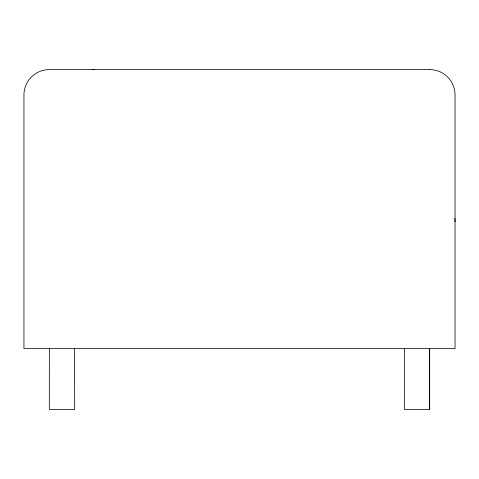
<?xml version="1.0" encoding="UTF-8"?>
<svg xmlns="http://www.w3.org/2000/svg" width="479" height="479" viewBox="0 0 479 479"><rect width="100%" height="100%" fill="white"/><g stroke="black" fill="none" stroke-linecap="round" stroke-linejoin="round"><path stroke-width="0.72" d="M429.693 348.544L429.693 409.401L404.33 409.401L404.408 348.544M429.615 348.544L429.615 409.401M74.616 348.544L74.67 409.401L49.307 409.401L49.355 348.544M454.834 218.436A25.357 25.357 0 0 1 455.05 221.747M92.417 69.599A18.585 18.585 0 0 1 94.387 69.7M429.693 69.599L49.307 69.599A25.357 25.357 0 0 0 23.95 94.956L23.95 348.544L455.05 348.544L455.05 94.956A25.357 25.357 0 0 0 429.693 69.599"/></g></svg>
